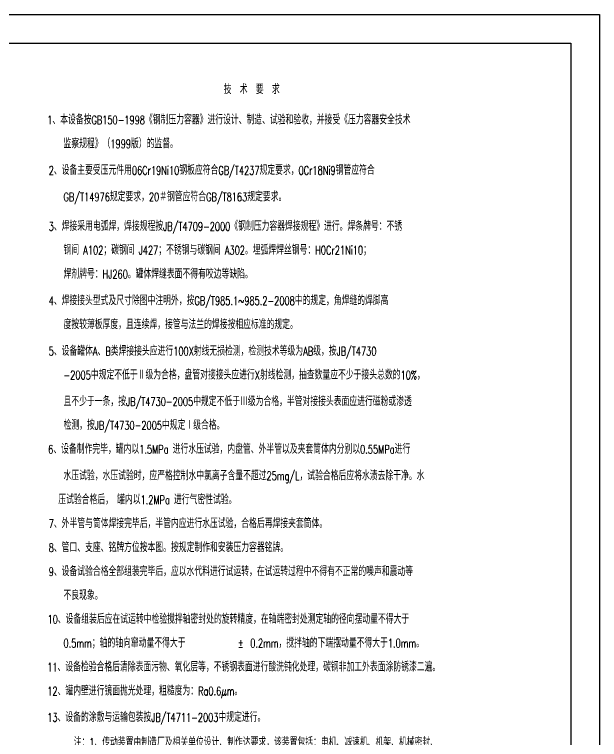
# Model space of a CAD drawing. Header units: millimetres. Extents: x 77471 to 131840, y -11230 to 75240.
# Drawn here: x 83313 to 86381, y 2218 to 6020 of the extents above; entities that cross this region are included whole.
import ezdxf

# ---------------------------------------------------------------- set-up
doc = ezdxf.new("R2010")
doc.units = ezdxf.units.MM
doc.header["$LTSCALE"] = 10
doc.header["$MEASUREMENT"] = 0
doc.layers.add('cdr_dim', color=7, linetype='Continuous')
doc.layers.add('cdr_dwg1', color=4, linetype='Continuous')
doc.styles.add('HZ', font='ROMANS.shx', dxfattribs={"width": 0.7, "height": 45, "bigfont": 'HZ.shx'})

msp = doc.modelspace()

# ---------------------------------------------------------------- linework, layer by layer
at = {"layer": 'cdr_dim', "linetype": 'Continuous'}
for p, q in [((77470.7138, 6020.4594), (86380.7138, 6020.4594)), ((86380.7138, 6020.4594), (86380.7138, -11229.5406))]:
    msp.add_line(p, q, dxfattribs=at)
at = {"layer": 'cdr_dwg1', "linetype": 'Continuous'}
for p, q in [((77845.7138, 5870.4594), (86230.7138, 5870.4594)), ((86230.7138, 5870.4594), (86230.7138, -11079.5406))]:
    msp.add_line(p, q, dxfattribs=at)

# ---------------------------------------------------------------- texts
at = {"layer": 'cdr_dim', "linetype": 'Continuous', "style": 'HZ', "width": 0.7}
for s, p in [('技  术  要  求', (84410.0947, 5603.9515)), ('1、本设备按GB150-1998《钢制压力容器》进行设计、制造、试验和验收，并接受《压力容器安全技术', (83484.6067, 5444.6004)), ('   监察规程》（1999版）的监督。', (83499.6094, 5319.5781)), ('2、设备主要受压元件用06Cr19Ni10钢板应符合GB/T4237规定要求，0Cr18Ni9钢管应符合', (83492.1081, 5180.2677)), ('   GB/T14976规定要求，20＃钢管应符合GB/T8163规定要求。', (83499.6094, 5040.9572)), ('3、焊接采用电弧焊，焊接规程按JB/T4709-2000《钢制压力容器焊接规程》进行。焊条牌号：不锈', (83492.1081, 4886.6105)), ('   钢间 A102；碳钢间 J427；不锈钢与碳钢间 A302。埋弧焊焊丝钢号：H0Cr21Ni10；', (83499.6094, 4761.5883)), ('   焊剂牌号：HJ260。罐体焊缝表面不得有咬边等缺陷。', (83499.6094, 4635.9754)), ('4、焊接接头型式及尺寸除图中注明外，按GB/T985.1~985.2-2008中的规定，角焊缝的焊脚高', (83492.1081, 4496.6649)), ('   度按较薄板厚度，且连续焊，接管与法兰的焊接按相应标准的规定。', (83499.6094, 4371.052)), ('5、设备罐体A、B类焊接接头应进行100X射线无损检测，检测技术等级为AB级，按JB/T4730', (83492.1081, 4231.7415)), ('   -2005中规定不低于Ⅱ级为合格，盘管对接接头应进行X射线检测，抽查数量应不少于接头总数的10%，', (83499.6094, 4106.7193)), ('   且不少于一条，按JB/T4730-2005中规定不低于Ⅲ级为合格，半管对接接头表面应进行磁粉或渗透', (83499.6094, 3967.4088)), ('   检测，按JB/T4730-2005中规定Ⅰ级合格。', (83499.6094, 3843.1346)), ('6、设备制作完毕，罐内以1.5MPa 进行水压试验，内盘管、外半管以及夹套筒体内分别以0.55MPa进行', (83489.6076, 3717.5217)), ('   水压试验，水压试验时，应严格控制水中氯离子含量不超过25mg/L，试验合格后应将水渍去除干净。水', (83499.6094, 3578.2112)), ('  压试验合格后， 罐内以1.2MPa 进行气密性试验。', (83499.6094, 3452.5983)), ('7、外半管与筒体焊接完毕后，半管内应进行水压试验，合格后再焊接夹套筒体。', (83492.1081, 3327.5761)), ('8、管口、支座、铭牌方位按本图。按规定制作和安装压力容器铭牌。', (83492.1081, 3201.5262)), ('9、设备试验合格全部组装完毕后，应以水代料进行试运转，在试运转过程中不得有不正常的噪声和震动等', (83492.1081, 3075.9133)), ('   不良现象。', (83499.6094, 2950.8911)), ('10、设备组装后应在试运转中检验搅拌轴密封处的旋转精度，在轴端密封处测定轴的径向摆动量不得大于', (83485.9912, 2825.8689)), ('   0.5mm；轴的轴向窜动量不得大于', (83499.6094, 2700.8467)), ('±', (84484.1545, 2700.8467)), ('0.2mm，搅拌轴的下端摆动量不得大于1.0mm。   ', (84549.1661, 2700.8467)), ('11、设备检验合格后清除表面污物、氧化层等，不锈钢表面进行酸洗钝化处理，碳钢非加工外表面涂防锈漆二遍。', (83484.6067, 2575.2338)), ('12、罐内壁进行镜面抛光处理，粗糙度为：Ra0.6μm。', (83484.6067, 2449.6209)), ('13、设备的涂敷与运输包装按JB/T4711-2003中规定进行。', (83484.6067, 2311.3381)), ('    注：1、传动装置由制造厂及相关单位设计、制作达要求，该装置包括：电机、减速机、机架、机械密封、', (83529.2143, 2179.5323))]:
    msp.add_text(s, height=45, dxfattribs=at).set_placement(p)

doc.saveas('drawing.dxf')
